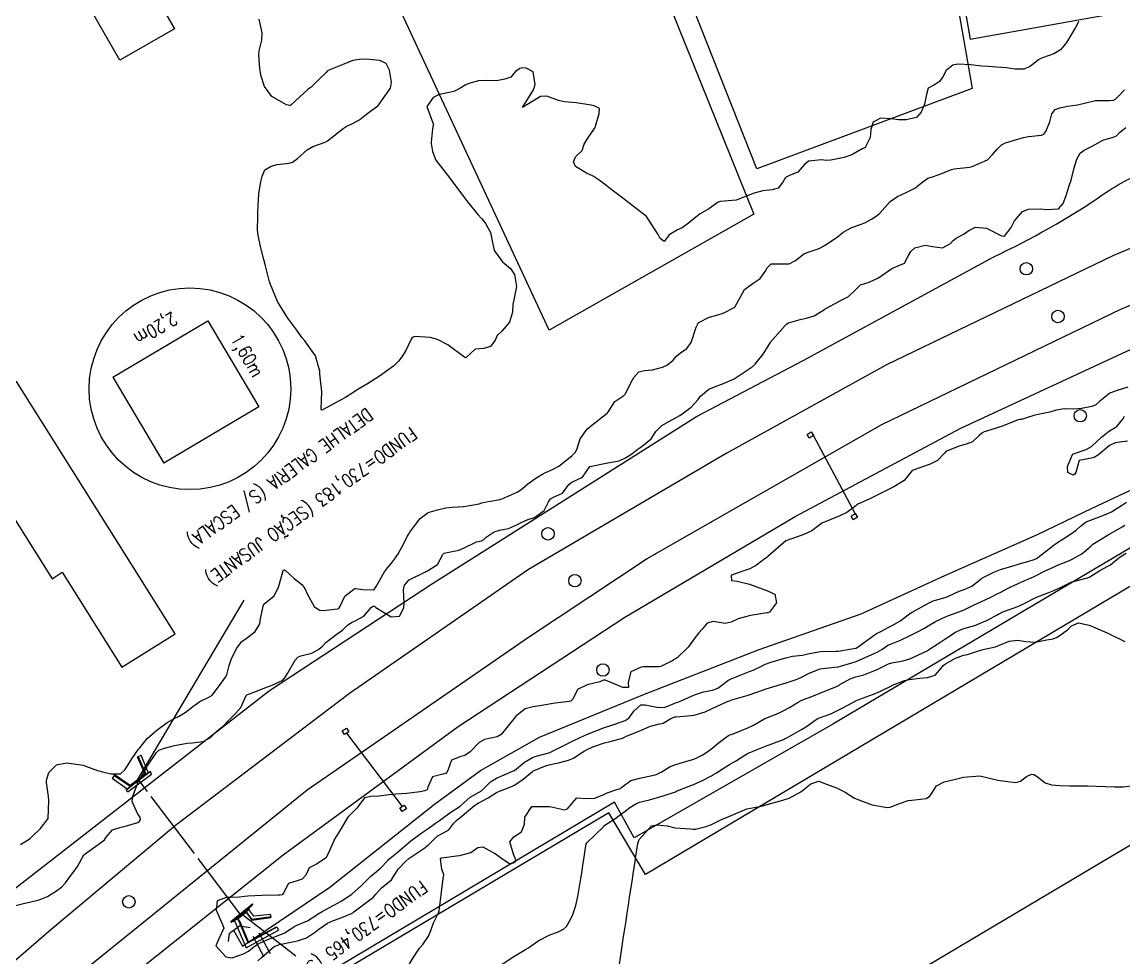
# Model space of a CAD drawing. Header units: metres. Extents: x 307586 to 320046, y 7427249 to 7434250.
# Drawn here: x 315589.4 to 315712.5, y 7432515.7 to 7432620.2 of the extents above; entities that cross this region are included whole.
import ezdxf

# ---------------------------------------------------------------- set-up
doc = ezdxf.new("R2010")
doc.units = ezdxf.units.M
doc.header["$MEASUREMENT"] = 0
doc.linetypes.add('CONTINUO', pattern=[0])
doc.linetypes.add('TRACEJADO', pattern=[8.7, 8, -0.7])
for name, color, linetype in [('ALA', 45, 'Continuous'), ('BUEIRO', 151, 'Continuous'), ('Curvas de Nivel 1m', 11, 'Continuous'), ('Curvas de Nivel 5m', 15, 'Continuous'), ('DETALHES', 45, 'Continuous'), ('Divisa', 42, 'FENCELINE2'), ('Edificações', 30, 'Continuous'), ('Hidrografia', 140, 'Continuous'), ('Linha Férrea', 20, 'Continuous'), ('Pontes_Viadutos_Tubos', 190, 'Continuous'), ('Portico', 45, 'Continuous'), ('Postes', 20, 'Continuous'), ('TEXTO', 45, 'Continuous')]:
    doc.layers.add(name, color=color, linetype=linetype)
doc.styles.add('ROMANS', font='romans', dxfattribs={"height": 0.2})
doc.linetypes.add('FENCELINE2', pattern='A,0.25,-0.1,[132,ltypeshp.shx,S=0.1,R=0,X=-0.1,Y=0],-0.1,1', length=1.45)

msp = doc.modelspace()

# ---------------------------------------------------------------- linework, layer by layer
at = {"layer": 'ALA', "linetype": 'CONTINUO'}
for points in [[(315614.41, 7432520.87, 730.46), (315615.05, 7432519.97, 730.47), (315615.07, 7432520.02, 731.54)], [(315617.11, 7432520.61, 731.57), (315615.26, 7432520.41, 731.54), (315614.82, 7432521.02, 731.62), (315614.72, 7432521.16, 732.1)], [(315615.05, 7432519.97, 730.47), (315617.17, 7432520.27, 730.53), (315617.2, 7432520.33, 731.61), (315617.11, 7432520.61, 731.57)], [(315613.06, 7432519.88, 732.1), (315613.18, 7432519.74, 732.08), (315614.41, 7432516.87, 731.86), (315618.02, 7432518.84, 732.01)], [(315617.83, 7432519.19, 732.01), (315614.61, 7432517.43, 731.86), (315613.53, 7432519.95, 732.08), (315613.37, 7432520.14, 732.1)], [(315613.45, 7432520.12, 730.33), (315613.6, 7432519.98, 730.57), (315613.53, 7432519.95, 732.08)], [(315614.65, 7432517.52, 730.76), (315617.73, 7432519.19, 730.5), (315617.83, 7432519.19, 732.01), (315618.02, 7432518.84, 732.01)]]:
    msp.add_polyline3d(points, dxfattribs=at)
at = {"layer": 'BUEIRO', "linetype": 'TRACEJADO', "flags": 128}
for points in [[(315613.87, 7432520.45), (315602.34, 7432535.7)], [(315615.13, 7432518.16), (315616.38, 7432515.87)], [(315615.83, 7432518.54), (315617.08, 7432516.25)]]:
    msp.add_lwpolyline(points, dxfattribs=at)
at = {"layer": 'BUEIRO', "linetype": 'CONTINUO'}
for points in [[(315603.1, 7432536.28, 730.68), (315602.28, 7432538.16, 731.33), (315602.32, 7432538.23, 732.12), (315602.69, 7432538.39, 732.12)], [(315602.32, 7432538.23, 732.12), (315603.18, 7432536.27, 732.57)], [(315603.46, 7432536.45, 732.59), (315602.69, 7432538.39, 732.12)], [(315603.83, 7432536.22, 732.86), (315603.7, 7432536.57, 732.87), (315601, 7432534.48, 732.84), (315601.22, 7432534.29, 732.85)], [(315601, 7432534.48, 732.84), (315601.12, 7432534.6, 732.52), (315601.44, 7432534.91, 732.53), (315603.18, 7432536.27, 732.57), (315603.46, 7432536.45, 732.59), (315603.7, 7432536.57, 732.87)], [(315601.46, 7432534.99, 730.28), (315599.75, 7432536.17, 731.2), (315599.66, 7432536.13, 732.15), (315599.45, 7432535.79, 732.15)], [(315601.12, 7432534.6, 732.52), (315599.45, 7432535.79, 732.15)], [(315599.66, 7432536.13, 732.15), (315601.44, 7432534.91, 732.53)], [(315603.83, 7432536.22, 732.86), (315601.22, 7432534.29, 732.85)], [(315603.18, 7432536.27, 732.57), (315603.1, 7432536.28, 730.68), (315601.46, 7432534.99, 730.28), (315601.44, 7432534.91, 732.53)], [(315612.73, 7432519.75, 732.55), (315612.67, 7432519.83, 732.55), (315615.09, 7432521.8, 732.53), (315615.16, 7432521.74, 732.54)], [(315612.73, 7432519.75, 732.55), (315615.16, 7432521.74, 732.54)], [(315614.41, 7432520.94, 732.1), (315614.72, 7432521.16, 732.1), (315614.67, 7432521.21, 732.13), (315615.16, 7432521.74, 732.54)], [(315612.73, 7432519.75, 732.55), (315613.06, 7432519.88, 732.1), (315613.37, 7432520.14, 732.1), (315614.37, 7432520.99, 732.13), (315614.67, 7432521.21, 732.13)], [(315613.37, 7432520.14, 732.1), (315613.45, 7432520.12, 730.33), (315614.41, 7432520.87, 730.46), (315614.41, 7432520.92, 731.44), (315614.41, 7432520.94, 732.1), (315614.37, 7432520.99, 732.13)], [(315617.2, 7432520.33, 731.61), (315615.07, 7432520.02, 731.54), (315614.41, 7432520.92, 731.44), (315614.72, 7432521.16, 732.1)], [(315613.6, 7432519.98, 730.57), (315614.65, 7432517.52, 730.76), (315614.61, 7432517.43, 731.86)]]:
    msp.add_polyline3d(points, dxfattribs=at)
at = {"layer": 'Curvas de Nivel 1m', "flags": 128}
for points, elevation in [([(315707.39, 7432620.28), (315707.23, 7432619.95), (315707.03, 7432619.61), (315706.02, 7432617.97), (315705.75, 7432617.58), (315705.35, 7432617.15), (315704.63, 7432616.7), (315703.34, 7432616.25), (315703.15, 7432616.18), (315702.89, 7432616), (315702.01, 7432615.32), (315701.32, 7432614.96), (315700.28, 7432614.99), (315699.32, 7432615.12), (315698.21, 7432615.18), (315697.32, 7432615.26), (315696.56, 7432615.32), (315695.33, 7432615.45), (315693.91, 7432615.53), (315693.33, 7432615.41), (315692.61, 7432614.84), (315692.22, 7432614.13), (315691.83, 7432613.61), (315691.3, 7432613.24), (315690.59, 7432612.85), (315690.38, 7432612.15), (315690.18, 7432611.07), (315689.8, 7432610.16), (315689.26, 7432609.56), (315688.13, 7432609.31), (315687.25, 7432609.32), (315686.47, 7432609.42), (315685.26, 7432609.49), (315684.42, 7432609.06), (315684.18, 7432608.23), (315684.12, 7432607.34), (315683.54, 7432606.24), (315683.33, 7432606.12), (315683.21, 7432606.07), (315682.04, 7432605.42), (315681.2, 7432605.11), (315679.72, 7432604.8), (315679.2, 7432604.79), (315678.65, 7432604.84), (315677.2, 7432604.69), (315676.75, 7432604.32), (315676.02, 7432603.49), (315675.17, 7432603.13), (315674.63, 7432602.89), (315674.33, 7432602.35), (315673.82, 7432601.68), (315673.15, 7432601.52), (315672.13, 7432601.4), (315671.15, 7432601.12), (315669.32, 7432600.41), (315669.14, 7432600.36), (315667.36, 7432600.21), (315667.14, 7432600.12), (315666.09, 7432599.39), (315665.13, 7432598.84), (315664.62, 7432598.46), (315663.81, 7432597.77), (315663.1, 7432597.26), (315662.57, 7432597.02), (315661.66, 7432596.49), (315661.41, 7432596.17), (315661.09, 7432595.72), (315660.64, 7432596.06), (315660.41, 7432596.51), (315659.12, 7432598.53), (315657.14, 7432600.05), (315656.48, 7432600.56), (315655.15, 7432601.57), (315654.59, 7432602.01), (315653.83, 7432602.59), (315653.17, 7432603.02), (315652.41, 7432603.37), (315651.19, 7432604.12), (315650.97, 7432604.62), (315651.2, 7432605.17), (315651.92, 7432605.9), (315652.17, 7432606.61), (315652.55, 7432607.28), (315653.23, 7432608.24), (315653.37, 7432608.46), (315653.43, 7432608.6), (315653.84, 7432610.01), (315653.86, 7432610.59), (315653.27, 7432610.88), (315652.92, 7432610.95), (315651.27, 7432611.2), (315649.94, 7432611.31), (315649.27, 7432611.47), (315647.99, 7432611.95), (315647.28, 7432611.91), (315645.26, 7432610.7), (315646.5, 7432612.68), (315646.7, 7432613.28), (315646.45, 7432614.68), (315645.69, 7432615.07), (315645.32, 7432615.11), (315644.96, 7432615.06), (315644.48, 7432614.71), (315643.95, 7432614.07), (315643.3, 7432613.85), (315642.35, 7432613.68), (315641.3, 7432613.7), (315640.36, 7432613.69), (315639.29, 7432613.39), (315638.87, 7432613.19), (315638.18, 7432612.78), (315637.59, 7432612.48), (315637.28, 7432612.42), (315635.95, 7432612.13), (315635.27, 7432611.81), (315634.57, 7432610.82), (315635.24, 7432608.97), (315635.31, 7432608.81), (315635.3, 7432608.74), (315635.23, 7432608.32), (315635.07, 7432606.81), (315635.08, 7432606.68), (315635.2, 7432605.8), (315635.59, 7432604.81), (315637.16, 7432602.79), (315638.68, 7432600.77), (315639.13, 7432600.17), (315640.28, 7432598.75), (315640.68, 7432598.32), (315641.1, 7432597.8), (315641.68, 7432596.73), (315641.83, 7432595.99), (315642.1, 7432594.73), (315643.05, 7432593.48), (315643.92, 7432592.71), (315644.39, 7432592.05), (315644.59, 7432590.7), (315644.32, 7432589.39), (315644.19, 7432588.7), (315644.15, 7432587.86), (315643.83, 7432586.71), (315642.96, 7432585.74), (315642.44, 7432585.25), (315642.21, 7432584.73), (315641.68, 7432584), (315640.94, 7432583.8), (315639.99, 7432583.7), (315638.97, 7432582.77), (315638.92, 7432582.74), (315638.84, 7432582.77), (315636.94, 7432584.2), (315635.77, 7432584.8), (315634.96, 7432585.02), (315633.25, 7432585.13), (315632.95, 7432585.01), (315632.83, 7432584.84), (315632.23, 7432583.55), (315631.79, 7432582.85), (315631.41, 7432582.36), (315630.91, 7432581.87), (315629.57, 7432580.88), (315629.17, 7432580.62), (315628.9, 7432580.44), (315627.95, 7432579.83), (315626.88, 7432579.2), (315626.69, 7432579.1), (315626.42, 7432578.91), (315625.48, 7432578.31), (315624.86, 7432577.97), (315623.01, 7432576.96), (315622.85, 7432576.92), (315622.78, 7432576.96), (315622.76, 7432577.05), (315622.87, 7432578.96), (315622.64, 7432580.96), (315622.62, 7432581.25), (315622.16, 7432582.97), (315620.95, 7432584.63), (315620.66, 7432584.98), (315619.95, 7432585.98), (315619.17, 7432587.01), (315619.09, 7432587.12), (315618.98, 7432587.27), (315617.9, 7432589.02), (315617.1, 7432590.95), (315617.08, 7432591.03), (315617.02, 7432591.23), (315616.55, 7432593.03), (315616.37, 7432593.72), (315616.03, 7432595.04), (315615.73, 7432596.4), (315615.67, 7432597.04), (315615.7, 7432598.45), (315615.72, 7432599.04), (315615.78, 7432600.39), (315615.83, 7432601.04), (315615.99, 7432602.2), (315616.17, 7432603.04), (315616.47, 7432603.75), (315617.18, 7432604.15), (315617.88, 7432604.32), (315619.19, 7432604.49), (315619.58, 7432604.61), (315620.13, 7432605), (315621.2, 7432605.96), (315621.84, 7432606.34), (315623.21, 7432606.81), (315623.48, 7432606.96), (315625.23, 7432608.34), (315625.58, 7432608.57), (315626.29, 7432608.92), (315626.92, 7432609.23), (315627.24, 7432609.45), (315628.04, 7432610.11), (315629.11, 7432610.89), (315629.19, 7432610.97), (315629.26, 7432611.07), (315630.51, 7432612.87), (315630.64, 7432613.52), (315630.4, 7432614.87), (315630.03, 7432615.59), (315629.32, 7432615.95), (315628.19, 7432616.04), (315627.32, 7432616.08), (315626.31, 7432615.93), (315625.32, 7432615.54), (315623.83, 7432614.95), (315623.5, 7432614.77), (315623.31, 7432614.58), (315622.49, 7432613.77), (315621.66, 7432612.98), (315621.44, 7432612.82), (315621.28, 7432612.71), (315619.41, 7432611.01), (315619.34, 7432610.93), (315619.26, 7432610.91), (315618.91, 7432611.01), (315617.27, 7432611.91), (315616.44, 7432613.04), (315616.04, 7432614.3), (315615.91, 7432615.04), (315615.8, 7432616.57), (315615.87, 7432617.04), (315616.16, 7432618.22), (315616.19, 7432619.04), (315615.85, 7432620.57)], 731), ([(315589.21, 7432528.41), (315590.27, 7432529.1), (315590.4, 7432529.21), (315590.53, 7432529.34), (315591.41, 7432530.2), (315592.3, 7432531.32), (315592.36, 7432533.32), (315592.33, 7432533.78), (315592.1, 7432535.32), (315592.09, 7432535.59), (315592.36, 7432536.46), (315593.22, 7432537.31), (315594.38, 7432537.52), (315596.19, 7432537.27), (315596.37, 7432537.21), (315597.79, 7432536.67), (315598.37, 7432536.52), (315599.28, 7432536.31), (315600.36, 7432536.29), (315600.85, 7432536.73), (315601.14, 7432537.21), (315601.63, 7432537.96), (315602.39, 7432539.04), (315602.51, 7432539.2), (315603.36, 7432540.24), (315604.42, 7432541.17), (315605.56, 7432542.03), (315606.44, 7432542.52), (315606.86, 7432542.72), (315607.58, 7432543.14), (315608.07, 7432543.51), (315608.45, 7432543.83), (315609.22, 7432544.36), (315610.47, 7432544.99), (315610.54, 7432545.03), (315610.6, 7432545.1), (315611.42, 7432546.15), (315612.11, 7432547.08), (315612.23, 7432547.34), (315612.51, 7432548.4), (315612.74, 7432549.08), (315613.32, 7432550.28), (315613.91, 7432551.06), (315614.55, 7432551.53), (315615.41, 7432552.18), (315615.91, 7432553.04), (315616.02, 7432553.59), (315616.29, 7432555.03), (315616.39, 7432555.23), (315616.6, 7432555.42), (315617.48, 7432556.14), (315617.97, 7432557.02), (315618.13, 7432557.5), (315618.54, 7432559.01), (315618.58, 7432559.06), (315618.63, 7432559.07), (315618.81, 7432559.01), (315619.75, 7432558.12), (315620.62, 7432557.45), (315620.97, 7432556.98), (315621.2, 7432556.38), (315622, 7432554.97), (315622.59, 7432554.57), (315622.99, 7432554.55), (315624.59, 7432554.71), (315624.75, 7432554.77), (315624.86, 7432554.93), (315625.41, 7432556.12), (315626.42, 7432556.91), (315626.55, 7432556.98), (315626.61, 7432556.99), (315627.43, 7432556.9), (315628.61, 7432556.86), (315628.71, 7432556.89), (315628.93, 7432557.2), (315629.86, 7432558.87), (315630.2, 7432559.31), (315630.65, 7432559.82), (315631.09, 7432560.42), (315631.38, 7432560.85), (315631.84, 7432561.68), (315632.43, 7432562.84), (315632.52, 7432563.01), (315632.69, 7432563.27), (315633.37, 7432564.16), (315633.85, 7432564.82), (315634.72, 7432565.48), (315635.76, 7432565.77), (315636.72, 7432566), (315637.42, 7432566.09), (315638.73, 7432566.14), (315640.41, 7432566.43), (315640.73, 7432566.54), (315640.89, 7432566.58), (315641.71, 7432566.73), (315642.56, 7432566.9), (315642.74, 7432566.94), (315643.06, 7432567.04), (315644.75, 7432567.77), (315645.27, 7432568.17), (315645.87, 7432568.68), (315646.4, 7432569.04), (315646.77, 7432569.31), (315647.6, 7432569.83), (315648.78, 7432570.35), (315649.33, 7432570.64), (315650.79, 7432571.82), (315651.19, 7432572.23), (315651.37, 7432572.61), (315651.72, 7432573.71), (315652.36, 7432574.6), (315652.58, 7432574.86), (315652.84, 7432575.09), (315654.73, 7432576.57), (315654.79, 7432576.63), (315654.86, 7432576.74), (315655.58, 7432577.86), (315656.58, 7432578.55), (315656.75, 7432578.68), (315656.89, 7432578.95), (315657.4, 7432580.04), (315657.69, 7432580.54), (315658.27, 7432581.18), (315658.91, 7432581.35), (315659.8, 7432581.4), (315660.91, 7432581.7), (315661.46, 7432581.96), (315662.1, 7432582.49), (315662.48, 7432582.93), (315662.93, 7432583.29), (315663.64, 7432583.77), (315664.1, 7432584.46), (315664.67, 7432586.16), (315664.81, 7432586.45), (315664.87, 7432586.56), (315664.98, 7432586.69), (315666.13, 7432587.3), (315666.99, 7432587.52), (315667.69, 7432587.72), (315669, 7432588.41), (315670.05, 7432590.39), (315671.03, 7432591.09), (315671.82, 7432591.59), (315672.38, 7432592.37), (315672.61, 7432592.81), (315673.06, 7432593.24), (315674.16, 7432593.24), (315675.06, 7432593.23), (315675.77, 7432593.62), (315676.67, 7432594.31), (315677.08, 7432594.52), (315678.41, 7432594.97), (315679.08, 7432595.31), (315680.45, 7432596.27), (315680.81, 7432596.55), (315681.1, 7432596.78), (315682.06, 7432597.3), (315683.11, 7432597.66), (315683.52, 7432597.83), (315684.26, 7432598.23), (315684.79, 7432598.56), (315685.13, 7432598.87), (315686.34, 7432600.2), (315687.15, 7432600.77), (315688.12, 7432601.21), (315689.16, 7432601.73), (315689.7, 7432602.16), (315690.53, 7432602.79), (315691.18, 7432603), (315692.01, 7432603.3), (315693.19, 7432603.77), (315693.48, 7432603.83), (315695.19, 7432604.03), (315695.25, 7432604.04), (315695.49, 7432604.1), (315697.2, 7432604.85), (315697.79, 7432605.48), (315698.27, 7432606.06), (315698.76, 7432606.52), (315699.22, 7432606.76), (315700.24, 7432607.03), (315701.23, 7432607.35), (315701.79, 7432607.46), (315703.24, 7432607.61), (315703.5, 7432607.73), (315703.73, 7432608), (315704.17, 7432609.08), (315704.38, 7432609.99), (315704.78, 7432610.47), (315705.27, 7432610.65), (315706.14, 7432610.83), (315707.27, 7432611.01), (315708.05, 7432611.17), (315709.28, 7432611.48), (315710.84, 7432611.46), (315711.28, 7432611.51), (315711.53, 7432611.65), (315711.78, 7432611.9), (315712.51, 7432612.67)], 731), ([(315588.18, 7432521.48), (315589.66, 7432521.87), (315590.19, 7432521.98), (315591.29, 7432522.23), (315592.2, 7432522.62), (315593.34, 7432523.3), (315593.82, 7432523.68), (315594.22, 7432524.14), (315594.71, 7432524.8), (315595.09, 7432525.28), (315595.56, 7432525.96), (315596.25, 7432527.27), (315598.27, 7432528.72), (315598.56, 7432528.95), (315598.76, 7432529.24), (315599.46, 7432530.05), (315600.29, 7432530.32), (315601.02, 7432530.48), (315602.3, 7432530.88), (315602.49, 7432531.01), (315602.58, 7432531.2), (315602.57, 7432531.46), (315602.31, 7432531.8), (315601.66, 7432533.21), (315601.75, 7432533.79), (315602.25, 7432535.2), (315602.27, 7432535.28), (315602.36, 7432535.44), (315603.38, 7432537.18), (315604.39, 7432538.69), (315604.63, 7432538.93), (315605.29, 7432539.16), (315606.15, 7432539.4), (315606.4, 7432539.46), (315607.81, 7432539.72), (315608.4, 7432539.76), (315609.59, 7432539.93), (315610.41, 7432540.37), (315610.78, 7432540.73), (315611.16, 7432541.09), (315611.85, 7432541.66), (315612.43, 7432542.24), (315613.26, 7432543.07), (315613.8, 7432543.71), (315614.41, 7432545.05), (315614.47, 7432545.11), (315615.87, 7432545.65), (315616.48, 7432545.91), (315617.32, 7432546.19), (315618.49, 7432546.77), (315618.71, 7432547.01), (315619, 7432547.5), (315619.88, 7432548.99), (315620.16, 7432549.34), (315620.52, 7432549.48), (315621.73, 7432549.76), (315622.53, 7432550.21), (315622.94, 7432550.55), (315623.31, 7432550.95), (315624.55, 7432551.92), (315625.16, 7432552.33), (315625.75, 7432552.92), (315626.24, 7432553.24), (315626.57, 7432553.4), (315627.56, 7432553.91), (315628.36, 7432554.89), (315628.5, 7432554.99), (315628.59, 7432555.02), (315628.72, 7432555.01), (315628.89, 7432554.89), (315630.58, 7432553.82), (315631.51, 7432553.92), (315632, 7432554.85), (315632.04, 7432555.41), (315631.97, 7432556.85), (315632.1, 7432557.36), (315632.62, 7432557.96), (315634.34, 7432558.81), (315634.54, 7432558.91), (315634.64, 7432558.96), (315635.76, 7432559.69), (315636.36, 7432560.79), (315636.51, 7432560.94), (315636.66, 7432560.98), (315638.15, 7432561.29), (315638.67, 7432561.51), (315640.12, 7432562.19), (315640.68, 7432562.32), (315640.96, 7432562.46), (315641.22, 7432562.73), (315642.1, 7432563.32), (315642.69, 7432563.51), (315643.69, 7432563.71), (315644.7, 7432564.15), (315645.06, 7432564.34), (315645.86, 7432564.68), (315646.49, 7432564.89), (315646.72, 7432564.98), (315647.67, 7432565.71), (315648.18, 7432566.66), (315648.4, 7432567), (315648.74, 7432567.2), (315649.74, 7432567.64), (315650.45, 7432568.62), (315650.77, 7432568.85), (315651.96, 7432569.42), (315652.78, 7432570.6), (315654.79, 7432571.01), (315656.08, 7432571.26), (315656.79, 7432571.57), (315657.37, 7432571.97), (315658.14, 7432572.54), (315658.52, 7432572.82), (315658.81, 7432573.02), (315659.63, 7432573.71), (315660.16, 7432574.51), (315660.84, 7432575.2), (315661.68, 7432575.66), (315662.85, 7432576.31), (315663.11, 7432576.48), (315664.09, 7432577.24), (315664.88, 7432578.09), (315665.03, 7432578.3), (315665.15, 7432578.45), (315666.09, 7432579.23), (315666.89, 7432579.6), (315667.53, 7432579.79), (315668.9, 7432580.41), (315670.92, 7432581.75), (315671.25, 7432582.05), (315671.52, 7432582.37), (315672.15, 7432583.15), (315672.9, 7432584.36), (315672.92, 7432584.39), (315672.95, 7432584.44), (315674.59, 7432586.34), (315674.78, 7432586.53), (315674.98, 7432586.65), (315676.28, 7432587.02), (315676.99, 7432587.17), (315677.86, 7432587.43), (315679, 7432588.15), (315679.08, 7432588.21), (315679.22, 7432588.29), (315681.01, 7432589.25), (315681.67, 7432589.6), (315682.38, 7432590.25), (315682.69, 7432590.58), (315683.03, 7432590.88), (315683.98, 7432591.18), (315685.04, 7432591.67), (315685.77, 7432592.21), (315686.53, 7432592.72), (315687.05, 7432592.93), (315687.92, 7432593.32), (315688.4, 7432594.18), (315688.63, 7432594.62), (315689.08, 7432595.02), (315690.26, 7432595.33), (315691.08, 7432595.19), (315692.17, 7432595.04), (315693.09, 7432595.52), (315693.37, 7432595.84), (315693.72, 7432596.11), (315694.6, 7432596.6), (315695.11, 7432596.95), (315695.86, 7432597.34), (315697.11, 7432597.23), (315698.79, 7432596.36), (315699.1, 7432596.33), (315699.86, 7432597.29), (315700.24, 7432598.03), (315701.13, 7432599.08), (315701.79, 7432599.36), (315703.14, 7432599.39), (315703.83, 7432599.3), (315705.14, 7432599.4), (315705.67, 7432599.97), (315705.95, 7432600.77), (315706.34, 7432601.96), (315706.54, 7432602.6), (315706.88, 7432603.95), (315707.2, 7432604.92), (315707.55, 7432605.61), (315708, 7432605.94), (315708.81, 7432606.34), (315709.22, 7432606.57), (315710.09, 7432607.06), (315711.24, 7432607.4), (315711.61, 7432607.52), (315711.96, 7432607.89), (315712.67, 7432608.46)], 732), ([(315712.9, 7432579.47), (315711.68, 7432579.11), (315710.89, 7432578.8), (315709.74, 7432577.92), (315709.31, 7432577.49), (315708.87, 7432577.33), (315707.71, 7432577.1), (315706.87, 7432577.01), (315705.78, 7432577.05), (315704.87, 7432576.9), (315704.17, 7432576.68), (315702.86, 7432576.42), (315702.51, 7432576.35), (315701.44, 7432576.01), (315701, 7432575.87), (315700.85, 7432575.86), (315700.65, 7432575.82), (315698.84, 7432575.12), (315698.06, 7432574.84), (315696.84, 7432574.47), (315696.56, 7432574.35), (315696.26, 7432574.08), (315695.52, 7432573.38), (315694.82, 7432573.11), (315694.04, 7432572.87), (315692.81, 7432572.4), (315692.61, 7432572.32), (315692.41, 7432572.12), (315691.63, 7432571.29), (315690.79, 7432570.88), (315688.78, 7432570.17), (315687.89, 7432569.06), (315686.76, 7432568.34), (315686.66, 7432568.3), (315686.43, 7432568.19), (315685.33, 7432567.63), (315684.75, 7432567.34), (315684, 7432566.96), (315682.74, 7432566.4), (315682.63, 7432566.35), (315682.49, 7432566.24), (315681.49, 7432565.49), (315680.72, 7432565.1), (315678.71, 7432564.29), (315677.57, 7432563.44), (315676.69, 7432563.03), (315676.17, 7432562.84), (315674.68, 7432562.33), (315672.66, 7432560.55), (315672.55, 7432560.47), (315672.39, 7432560.36), (315671.41, 7432559.61), (315670.65, 7432559.18), (315668.8, 7432558.56), (315668.64, 7432558.5), (315668.59, 7432558.46), (315668.57, 7432558.41), (315668.63, 7432557.87), (315669.24, 7432557.8), (315670.63, 7432557.49), (315672.04, 7432556.94), (315672.62, 7432556.72), (315673.46, 7432556.35), (315673.64, 7432555.38), (315672.86, 7432554.36), (315672.67, 7432554.28), (315672.59, 7432554.26), (315670.96, 7432554.01), (315670.59, 7432553.93), (315669.37, 7432553.61), (315668.58, 7432553.22), (315667.89, 7432553.1), (315666.58, 7432553.3), (315665.89, 7432553.12), (315665.34, 7432552.44), (315664.96, 7432552.04), (315664.55, 7432551.54), (315663.79, 7432550.46), (315662.53, 7432549.26), (315662.05, 7432548.97), (315661.18, 7432548.49), (315660.73, 7432548.29), (315660.52, 7432548.26), (315658.8, 7432548.25), (315658.52, 7432548.22), (315657.36, 7432547.69), (315657.07, 7432546.54), (315657.1, 7432545.93), (315656.49, 7432545.95), (315654.98, 7432546.57), (315654.5, 7432546.75), (315654.32, 7432546.75), (315653.9, 7432546.58), (315652.49, 7432546.23), (315651.4, 7432545.7), (315650.88, 7432544.62), (315650.68, 7432544.41), (315650.47, 7432544.36), (315648.93, 7432544.18), (315648.46, 7432544.11), (315647.22, 7432543.91), (315646.46, 7432543.79), (315645.58, 7432543.56), (315644.5, 7432542.69), (315644.47, 7432542.66), (315644.44, 7432542.64), (315642.89, 7432540.71), (315642.42, 7432540.43), (315641.01, 7432540.14), (315640.41, 7432539.79), (315639.42, 7432538.75), (315638.81, 7432538.35), (315638.39, 7432538.24), (315637.34, 7432537.83), (315636.98, 7432536.78), (315636.78, 7432536.37), (315636.37, 7432536.28), (315635.22, 7432535.95), (315634.71, 7432534.81), (315634.63, 7432534.52), (315634.35, 7432534.39), (315633.82, 7432534.29), (315632.34, 7432534.09), (315631.16, 7432534.04), (315630.34, 7432533.95), (315629.25, 7432533.79), (315628.34, 7432533.77), (315627.62, 7432533.61), (315627.1, 7432532.9), (315626.76, 7432532.46), (315626.31, 7432532.03), (315625.76, 7432531.46), (315625.44, 7432530.92), (315625.03, 7432530.18), (315624.27, 7432529.01), (315624.24, 7432528.97), (315624.22, 7432528.93), (315624.22, 7432528.88), (315623.35, 7432526.94), (315622.25, 7432526.2), (315621.42, 7432525.79), (315621.07, 7432524.97), (315620.67, 7432524.53), (315620.22, 7432524.4), (315619.14, 7432524.07), (315618.56, 7432523), (315618.42, 7432522.78), (315618.2, 7432522.75), (315617.95, 7432522.75), (315616.2, 7432522.71), (315614.6, 7432522.64), (315614.2, 7432522.6), (315613.67, 7432522.53), (315612.2, 7432522.49), (315611.15, 7432522.13), (315611.05, 7432521.09), (315611.77, 7432519.47), (315611.91, 7432519.08), (315611.34, 7432517.89), (315611.02, 7432517.09), (315612.12, 7432515.86), (315612.82, 7432515.77), (315614.12, 7432516.2), (315614.65, 7432516.52), (315615.28, 7432517.04), (315615.81, 7432517.36), (315616.14, 7432517.5), (315616.99, 7432517.87), (315618.15, 7432518.32), (315618.63, 7432518.51), (315619.4, 7432518.99), (315619.85, 7432519.29), (315620.16, 7432519.44), (315621.24, 7432519.9), (315622.18, 7432520.49), (315622.45, 7432520.68), (315622.9, 7432520.95), (315624.19, 7432521.65), (315625.03, 7432522.09), (315626.2, 7432522.87), (315626.25, 7432522.91), (315627.28, 7432523.83), (315628.23, 7432524.78), (315628.28, 7432524.83), (315628.34, 7432524.88), (315629.38, 7432525.74), (315630.25, 7432526.67), (315630.34, 7432526.77), (315630.44, 7432526.86), (315631.45, 7432527.66), (315632.27, 7432528.37), (315632.81, 7432528.83), (315633.65, 7432529.45), (315634.29, 7432529.89), (315634.83, 7432530.27), (315635.56, 7432530.8), (315635.99, 7432531.11), (315636.31, 7432531.33), (315637.15, 7432531.95), (315638.32, 7432532.71), (315638.39, 7432532.77), (315639.41, 7432533.68), (315640.35, 7432534.23), (315640.67, 7432534.42), (315641.02, 7432534.73), (315641.69, 7432535.4), (315642.36, 7432535.82), (315644.34, 7432536.66), (315644.37, 7432536.68), (315645.48, 7432537.59), (315646.39, 7432538.12), (315646.8, 7432538.27), (315648.21, 7432538.65), (315648.36, 7432538.7), (315648.4, 7432538.72), (315648.54, 7432538.78), (315650.41, 7432539.73), (315651, 7432540.03), (315652.25, 7432540.6), (315652.37, 7432540.66), (315652.42, 7432540.68), (315652.54, 7432540.72), (315654.43, 7432541.47), (315655.25, 7432541.74), (315656.44, 7432542.15), (315656.73, 7432542.26), (315657.18, 7432542.54), (315657.7, 7432543.29), (315658.47, 7432544), (315658.97, 7432544.02), (315660.46, 7432543.72), (315661.19, 7432543.76), (315662.47, 7432544.25), (315662.63, 7432544.32), (315662.98, 7432544.47), (315664.48, 7432545.12), (315665.48, 7432545.44), (315666.49, 7432545.65), (315667.07, 7432545.85), (315667.84, 7432546.42), (315668.2, 7432546.71), (315668.5, 7432546.86), (315669.58, 7432547.32), (315670.51, 7432547.68), (315671.03, 7432547.86), (315672.05, 7432548.36), (315672.36, 7432548.53), (315672.53, 7432548.59), (315672.89, 7432548.72), (315674.53, 7432549.22), (315675.44, 7432549.42), (315676.54, 7432549.56), (315677.15, 7432549.69), (315678.54, 7432549.96), (315680.27, 7432550), (315680.54, 7432550.01), (315680.75, 7432550.05), (315682.05, 7432550.24), (315682.46, 7432550.32), (315682.54, 7432550.35), (315682.92, 7432550.6), (315684.56, 7432551.79), (315684.81, 7432551.96), (315685.28, 7432552.2), (315686.13, 7432552.63), (315686.57, 7432552.86), (315687.41, 7432553.35), (315688.49, 7432554.17), (315688.54, 7432554.22), (315688.59, 7432554.25), (315688.78, 7432554.35), (315690.61, 7432555.37), (315691.15, 7432555.6), (315692.61, 7432556.02), (315692.86, 7432556.12), (315694.04, 7432556.68), (315694.62, 7432556.87), (315695.47, 7432557.24), (315696.51, 7432558.07), (315696.58, 7432558.14), (315696.64, 7432558.19), (315697.9, 7432558.8), (315698.65, 7432559.1), (315700.19, 7432559.56), (315700.66, 7432559.72), (315700.88, 7432559.8), (315701.72, 7432560.01), (315702.43, 7432560.23), (315702.67, 7432560.36), (315704.27, 7432561.57), (315704.68, 7432561.89), (315704.73, 7432561.92), (315704.8, 7432561.97), (315705.94, 7432562.72), (315706.71, 7432563.22), (315707.13, 7432563.52), (315707.6, 7432563.94), (315708.23, 7432564.42), (315708.72, 7432564.64), (315709.9, 7432565.08), (315710.73, 7432565.42), (315711.05, 7432565.57), (315711.58, 7432565.89), (315712.28, 7432566.34), (315712.74, 7432566.63)], 732), ([(315712.83, 7432573.46), (315711.46, 7432573.26), (315710.82, 7432572.96), (315709.6, 7432571.92), (315709.12, 7432571.62), (315708.81, 7432571.54), (315707.46, 7432571.29), (315707.06, 7432569.95), (315706.96, 7432569.77), (315706.78, 7432569.65), (315706.2, 7432569.96), (315706.15, 7432570.6), (315706.7, 7432571.95), (315706.75, 7432572.01), (315706.81, 7432572.03), (315708.24, 7432572.51), (315708.82, 7432572.86), (315709.97, 7432573.91), (315710.84, 7432574.6), (315711.65, 7432575.09), (315712.33, 7432575.89), (315712.51, 7432576.23)], 732), ([(315615.71, 7432515.44), (315616.12, 7432515.78), (315617.52, 7432517.01), (315618.14, 7432517.25), (315619.59, 7432517.53), (315620.14, 7432517.66), (315621.13, 7432517.98), (315622.15, 7432518.65), (315622.51, 7432518.95), (315623.48, 7432519.62), (315624.17, 7432519.94), (315624.91, 7432520.19), (315626.18, 7432520.72), (315626.3, 7432520.79), (315626.43, 7432520.91), (315628.2, 7432522.23), (315628.57, 7432522.5), (315628.9, 7432522.87), (315629.52, 7432523.56), (315630.22, 7432524.12), (315630.62, 7432524.46), (315630.85, 7432524.85), (315631.41, 7432525.68), (315632.25, 7432526.56), (315632.58, 7432526.84), (315634.26, 7432527.97), (315634.74, 7432528.33), (315635.16, 7432528.8), (315635.73, 7432529.36), (315636.29, 7432529.65), (315637.04, 7432530.04), (315637.61, 7432530.78), (315637.94, 7432531.14), (315638.31, 7432531.43), (315639.92, 7432532.75), (315640.14, 7432532.93), (315640.33, 7432533.03), (315641.45, 7432533.61), (315642.35, 7432534.21), (315642.68, 7432534.38), (315643.61, 7432534.7), (315644.36, 7432535.03), (315645.35, 7432535.69), (315646.37, 7432536.55), (315646.44, 7432536.6), (315646.56, 7432536.67), (315647.83, 7432537.21), (315648.38, 7432537.36), (315649.45, 7432537.57), (315650.39, 7432537.82), (315650.97, 7432538.04), (315651.79, 7432538.61), (315652.16, 7432538.85), (315652.41, 7432538.98), (315653.14, 7432539.32), (315654.41, 7432539.77), (315655.06, 7432539.92), (315656.42, 7432540.29), (315656.6, 7432540.37), (315656.97, 7432540.54), (315658.01, 7432540.96), (315658.43, 7432541.14), (315659.57, 7432541.64), (315660.44, 7432541.85), (315660.99, 7432541.95), (315661.82, 7432542.49), (315662.27, 7432542.66), (315662.45, 7432542.68), (315664.1, 7432542.8), (315664.45, 7432542.86), (315665.67, 7432543.22), (315666.46, 7432543.59), (315667.02, 7432543.87), (315668.25, 7432544.41), (315668.42, 7432544.46), (315668.47, 7432544.48), (315668.65, 7432544.58), (315670.48, 7432545.07), (315671.45, 7432545.41), (315672.49, 7432545.79), (315674.21, 7432546.33), (315674.44, 7432546.38), (315674.49, 7432546.4), (315675.95, 7432546.87), (315676.51, 7432547.14), (315677.27, 7432547.55), (315678.52, 7432548.02), (315678.74, 7432548.06), (315680.52, 7432548.26), (315682.07, 7432548.7), (315682.53, 7432548.85), (315683.63, 7432549.32), (315684.54, 7432549.72), (315684.87, 7432549.87), (315685.39, 7432550.2), (315686.09, 7432550.66), (315686.55, 7432550.87), (315687.5, 7432551.23), (315688.56, 7432551.74), (315689.39, 7432552.16), (315690.16, 7432552.55), (315690.57, 7432552.81), (315691.4, 7432553.31), (315692.59, 7432553.87), (315692.77, 7432553.94), (315693.29, 7432554.11), (315694.6, 7432554.63), (315695.58, 7432555.1), (315696.61, 7432555.58), (315696.95, 7432555.73), (315697.66, 7432556.06), (315698.29, 7432556.38), (315698.62, 7432556.55), (315699.59, 7432557.08), (315700.64, 7432557.55), (315700.96, 7432557.7), (315701.63, 7432558.01), (315702.34, 7432558.31), (315702.65, 7432558.44), (315703.58, 7432558.91), (315704.66, 7432559.43), (315705.04, 7432559.59), (315705.98, 7432559.96), (315706.46, 7432560.16), (315706.67, 7432560.26), (315707.76, 7432560.86), (315708.69, 7432561.66), (315708.82, 7432561.8), (315708.97, 7432561.93), (315710.7, 7432563), (315711.27, 7432563.33), (315712.24, 7432563.88), (315712.54, 7432564.05)], 733), ([(315632.48, 7432514.83), (315633.07, 7432515.77), (315633.78, 7432516.82), (315634.14, 7432517.26), (315634.76, 7432518.19), (315635.03, 7432518.8), (315635.31, 7432519.66), (315635.89, 7432520.79), (315635.97, 7432521), (315636.2, 7432522.79), (315636.41, 7432524.61), (315636.45, 7432524.79), (315636.48, 7432525.03), (315636.24, 7432525.66), (315636.12, 7432526.79), (315636.17, 7432526.87), (315636.25, 7432526.92), (315637.9, 7432527.14), (315638.26, 7432527.19), (315639.5, 7432527.51), (315640.27, 7432528.08), (315640.85, 7432528.16), (315642.26, 7432527.38), (315643.19, 7432526.71), (315643.83, 7432526.28), (315644.25, 7432526.38), (315644.44, 7432526.5), (315644.52, 7432526.69), (315644.26, 7432527.33), (315643.85, 7432528.7), (315644.29, 7432529.28), (315645.15, 7432529.82), (315645.5, 7432530.68), (315645.52, 7432531.47), (315646.32, 7432532.67), (315648.32, 7432532.65), (315649.99, 7432532.3), (315650.32, 7432532.44), (315650.41, 7432532.53), (315650.47, 7432532.62), (315651.33, 7432533.62), (315652.34, 7432533.53), (315653.35, 7432533.58), (315654.34, 7432534), (315654.73, 7432534.18), (315655.8, 7432534.56), (315656.22, 7432534.68), (315656.36, 7432534.81), (315657.35, 7432535.56), (315658.37, 7432535.83), (315660.07, 7432536.2), (315660.37, 7432536.31), (315660.5, 7432536.37), (315660.76, 7432536.5), (315661.75, 7432537.12), (315662.39, 7432537.35), (315663.26, 7432537.59), (315664.4, 7432537.94), (315664.75, 7432538.09), (315665.41, 7432538.44), (315666.02, 7432538.83), (315666.41, 7432539.12), (315667.13, 7432539.71), (315668.01, 7432540.41), (315668.26, 7432540.58), (315668.43, 7432540.65), (315668.8, 7432540.78), (315670.43, 7432541.44), (315671.07, 7432541.74), (315672.15, 7432542.36), (315672.33, 7432542.47), (315672.45, 7432542.52), (315673.77, 7432543.03), (315674.46, 7432543.36), (315675.08, 7432543.71), (315676.05, 7432544.31), (315676.32, 7432544.46), (315676.48, 7432544.53), (315677.76, 7432545.02), (315678.48, 7432545.31), (315680.25, 7432546.02), (315680.49, 7432546.12), (315680.59, 7432546.16), (315680.73, 7432546.26), (315681.85, 7432546.9), (315682.51, 7432547.13), (315683.38, 7432547.36), (315684.52, 7432547.79), (315684.81, 7432547.92), (315685.39, 7432548.2), (315686.15, 7432548.57), (315686.53, 7432548.7), (315687.78, 7432548.93), (315688.53, 7432549.15), (315690.41, 7432550.01), (315690.54, 7432550.08), (315690.58, 7432550.1), (315690.62, 7432550.14), (315691.78, 7432550.9), (315692.56, 7432551.41), (315693.65, 7432552.1), (315694.25, 7432552.42), (315694.57, 7432552.52), (315695.78, 7432552.87), (315696.58, 7432553.18), (315697.19, 7432553.46), (315698.28, 7432554.05), (315698.49, 7432554.16), (315698.59, 7432554.21), (315698.92, 7432554.37), (315700.6, 7432555), (315701.32, 7432555.3), (315702.61, 7432556), (315704.05, 7432556.55), (315704.63, 7432556.78), (315705.45, 7432557.15), (315706.64, 7432557.73), (315706.8, 7432557.79), (315707.37, 7432557.94), (315708.38, 7432558.2), (315708.65, 7432558.31), (315709.74, 7432559), (315710.66, 7432559.49), (315710.93, 7432559.63), (315711.25, 7432559.89), (315712.04, 7432560.52), (315712.68, 7432560.92)], 734), ([(315656.12, 7432515.04), (315656.32, 7432516.55), (315656.56, 7432518.14), (315656.62, 7432518.55), (315656.83, 7432519.89), (315656.92, 7432520.54), (315657.09, 7432521.64), (315657.23, 7432522.54), (315657.37, 7432523.39), (315657.54, 7432524.54), (315657.63, 7432525.15), (315657.84, 7432526.53), (315657.9, 7432526.9), (315658.14, 7432528.53), (315658.17, 7432528.65), (315658.29, 7432528.97), (315659.66, 7432530.51), (315660.3, 7432530.62), (315661.41, 7432530.49), (315662.3, 7432530.28), (315664.02, 7432530.17), (315664.3, 7432530.14), (315664.61, 7432530.13), (315665.79, 7432530.44), (315666.17, 7432530.56), (315666.3, 7432530.62), (315667.51, 7432531.22), (315668.31, 7432531.55), (315670.32, 7432532.38), (315671.98, 7432532.71), (315672.33, 7432532.81), (315673.53, 7432533.15), (315674.34, 7432533.35), (315675.06, 7432533.6), (315676.35, 7432534.31), (315677.47, 7432535.19), (315678.36, 7432535.48), (315679.22, 7432535.13), (315680.36, 7432534.75), (315681.3, 7432534.25), (315682.34, 7432533.6), (315683.31, 7432533.2), (315684.33, 7432532.83), (315685.99, 7432532.54), (315686.33, 7432532.59), (315687.48, 7432533.04), (315688.34, 7432533.31), (315689.09, 7432533.41), (315690.34, 7432533.55), (315690.72, 7432533.76), (315690.98, 7432534.13), (315691.51, 7432534.98), (315692.37, 7432535.42), (315694.1, 7432535.82), (315694.37, 7432535.89), (315694.54, 7432535.92), (315696.37, 7432536.07), (315698.37, 7432535.6), (315699.73, 7432535.4), (315700.37, 7432535.33), (315700.89, 7432535.49), (315701.57, 7432536.01), (315702.11, 7432536.27), (315702.38, 7432536.22), (315702.74, 7432535.99), (315703.66, 7432535.28), (315704.36, 7432535.08), (315705.33, 7432535), (315706.36, 7432534.95), (315707.34, 7432534.96), (315708.36, 7432534.95), (315709.36, 7432534.92), (315710.36, 7432534.9), (315711.4, 7432534.85), (315712.36, 7432534.86), (315713.5, 7432535)], 736)]:
    msp.add_lwpolyline(points, dxfattribs=dict(at, elevation=elevation))
at = {"layer": 'Curvas de Nivel 5m', "elevation": 735, "flags": 128}
msp.add_lwpolyline([(315642.53, 7432514.71), (315644.12, 7432515.8), (315644.68, 7432516.13), (315645.61, 7432516.68), (315645.93, 7432516.88), (315646.14, 7432517.04), (315647.1, 7432517.7), (315648.16, 7432518.24), (315648.44, 7432518.36), (315649.16, 7432518.63), (315649.84, 7432518.95), (315650.17, 7432519.26), (315650.68, 7432520.12), (315650.89, 7432520.61), (315651.21, 7432521.59), (315651.45, 7432522.61), (315651.56, 7432523.26), (315651.77, 7432524.6), (315651.84, 7432525), (315652.09, 7432526.6), (315652.11, 7432526.75), (315652.27, 7432527.79), (315652.38, 7432528.5), (315652.44, 7432528.6), (315654.3, 7432530.4), (315654.38, 7432530.49), (315654.48, 7432530.57), (315655.58, 7432531.29), (315656.32, 7432531.83), (315656.72, 7432532.14), (315657.25, 7432532.54), (315657.91, 7432532.96), (315658.33, 7432533.12), (315659.46, 7432533.39), (315660.34, 7432533.65), (315660.98, 7432533.85), (315662.35, 7432534.31), (315662.47, 7432534.36), (315662.74, 7432534.47), (315664.36, 7432535.11), (315665.29, 7432535.52), (315666.37, 7432536.08), (315666.59, 7432536.21), (315666.93, 7432536.42), (315667.81, 7432536.99), (315668.39, 7432537.35), (315669.07, 7432537.72), (315670.1, 7432538.38), (315670.4, 7432538.56), (315671.67, 7432539.1), (315672.41, 7432539.4), (315674.12, 7432540.03), (315674.42, 7432540.15), (315674.55, 7432540.2), (315674.79, 7432540.33), (315675.83, 7432540.92), (315676.43, 7432541.26), (315677.09, 7432541.65), (315677.95, 7432542.29), (315678.25, 7432542.49), (315678.45, 7432542.57), (315679.72, 7432543), (315680.46, 7432543.36), (315681.04, 7432543.67), (315682.08, 7432544.24), (315682.34, 7432544.37), (315682.47, 7432544.44), (315682.84, 7432544.6), (315684.48, 7432545.19), (315685.19, 7432545.5), (315686.49, 7432546.14), (315686.52, 7432546.16), (315686.58, 7432546.19), (315687.95, 7432546.72), (315688.5, 7432546.84), (315689.66, 7432547), (315690.51, 7432547.07), (315691.35, 7432547.3), (315692.07, 7432548.12), (315692.26, 7432548.39), (315692.53, 7432548.6), (315693.65, 7432549.22), (315694.54, 7432549.54), (315694.99, 7432549.63), (315696.32, 7432550.07), (315696.49, 7432550.12), (315696.54, 7432550.14), (315698.11, 7432550.49), (315698.55, 7432550.65), (315699.64, 7432551.12), (315700.56, 7432551.24), (315701.5, 7432551.06), (315702.55, 7432551.01), (315703.83, 7432551.25), (315704.56, 7432551.37), (315704.98, 7432551.55), (315705.57, 7432551.96), (315706.15, 7432552.39), (315706.58, 7432552.81), (315707.37, 7432553.15), (315708.58, 7432552.89), (315709.26, 7432552.6), (315710.57, 7432552.04), (315710.89, 7432551.9), (315712.56, 7432551.06)], dxfattribs=at)
at = {"layer": 'DETALHES'}
for p, q in [((315599.52, 7432580.58, -731.93), (315610.12, 7432586.88, -731.93)), ((315610.12, 7432586.88, -731.93), (315615.82, 7432577.29, -731.93)), ((315599.52, 7432580.58, -731.93), (315605.22, 7432570.99, -731.93)), ((315615.82, 7432577.29, -731.93), (315605.22, 7432570.99, -731.93))]:
    msp.add_line(p, q, dxfattribs=at)
msp.add_circle((315608.12, 7432579.29, -731.93), 11.26, dxfattribs=at)
at = {"layer": 'Divisa'}
for points in [[(315388.17, 7432318.1), (315396.46, 7432325.48), (315419.76, 7432347.8), (315448.76, 7432377.5), (315477.05, 7432404.57), (315502.45, 7432430.22), (315527.84, 7432458.63), (315534.38, 7432465.26), (315544.25, 7432476.48), (315563.74, 7432498.18), (315587.36, 7432522.58), (315617.02, 7432545.61), (315635.23, 7432557.54), (315664.71, 7432576.19), (315676.6, 7432582.45), (315697.83, 7432593.99, 0.04075), (315710.09, 7432600.97, -0.067472), (315715.57, 7432603.79, -0.002065), (315753.8, 7432617.17, -0.015065), (315774.11, 7432623.51)], [(315866.76, 7432622.3), (315828.87, 7432612.84), (315804.72, 7432606.91, 0.059985), (315782.72, 7432600.03), (315757.31, 7432588.59), (315722, 7432569.15), (315723.04, 7432567.39), (315679.93, 7432541.85), (315657.74, 7432529.15), (315655.54, 7432533.13), (315622.75, 7432513.61), (315602.94, 7432495.57), (315605.14, 7432491.35), (315597.67, 7432484.6), (315590.98, 7432480.54), (315588.86, 7432483.14)]]:
    msp.add_lwpolyline(points, format="xyb", dxfattribs=at)
at = {"layer": 'Edificações'}
for points in [[(315628.55, 7432712.21), (315651.36, 7432720.95), (315676.79, 7432649.88), (315688.28, 7432654.11), (315695.5, 7432612.82), (315671.44, 7432603.85)], [(315698.54, 7432686.52), (315683.74, 7432683.92), (315695.29, 7432618.34), (315710.08, 7432620.95)], [(315625.79, 7432634.1), (315641.96, 7432641.66), (315637.23, 7432651.77), (315647.35, 7432656.16), (315654.14, 7432640.87), (315671.12, 7432598.8), (315648.25, 7432585.83)], [(315592.31, 7432629.87), (315598.4, 7432633.37), (315606.39, 7432619.47), (315600.3, 7432615.97)]]:
    msp.add_lwpolyline(points, close=True, dxfattribs=at)
for points in [[(315593.85, 7432558.8), (315600.52, 7432548.21), (315606.47, 7432551.95), (315599.8, 7432562.54), (315588.73, 7432580.12), (315581.65, 7432575.66), (315592.72, 7432558.09), (315593.85, 7432558.8)], [(315652.18, 7432495.49), (315653.65, 7432493.02), (315740.87, 7432544.83), (315728.41, 7432566.3), (315658.99, 7432525.05), (315654.9, 7432531.93), (315626.68, 7432515.17), (315622.69, 7432512.8), (315631.34, 7432498.24), (315635.33, 7432500.61), (315640.86, 7432491.29), (315637.86, 7432489.42), (315639.42, 7432486.67), (315637.63, 7432485.53), (315646.66, 7432469.3), (315660.45, 7432476.97), (315650.07, 7432494.23)]]:
    msp.add_lwpolyline(points, dxfattribs=at)
at = {"layer": 'Hidrografia'}
msp.add_lwpolyline([(315612.97, 7432518.83), (315613.99, 7432517.05), (315623.76, 7432523.64), (315635.44, 7432532.91), (315640.58, 7432536.69), (315647.15, 7432540.39), (315658.91, 7432545.19), (315671.71, 7432550.2), (315683.08, 7432554.17), (315692.44, 7432558.43), (315702.8, 7432563.04), (315708.89, 7432565.96), (315717.39, 7432569.93)], dxfattribs=at)
at = {"layer": 'Linha Férrea'}
for points in [[(315421.95, 7432343.07), (315467.8, 7432388.2), (315502.14, 7432422.91), (315535.95, 7432457.26), (315544.9, 7432465.81), (315565.89, 7432486.59), (315594.39, 7432512.84), (315621.2, 7432534.51), (315645.92, 7432551.55), (315659.21, 7432560.36), (315685.42, 7432575.29), (315712.11, 7432588.19), (315745.52, 7432601.94), (315777.38, 7432612.57), (315801.57, 7432619.37), (315838.47, 7432629.12)], [(315785.95, 7432621.56), (315761.46, 7432613.76), (315742.69, 7432607.41), (315711.2, 7432594.14), (315685.94, 7432581.97), (315668.03, 7432572.05), (315645.94, 7432559.1), (315625.96, 7432545.27), (315606.49, 7432530.54), (315592.58, 7432518.88), (315577.7, 7432506.06), (315561.35, 7432489.44), (315544.9, 7432470.26), (315538.3, 7432462.49), (315524.94, 7432446.07)], [(315429.06, 7432344.26), (315465.17, 7432380.68), (315499.49, 7432414.35), (315531.19, 7432446.71), (315544.9, 7432460.88), (315580.76, 7432494.93), (315598.7, 7432511.46), (315618.54, 7432527.26), (315638.09, 7432541.57), (315656.68, 7432553.81), (315675.72, 7432565.03), (315694.22, 7432574.9), (315714.29, 7432584.2), (315729.5, 7432591.31), (315746.23, 7432597.64), (315762.77, 7432603.48), (315785.62, 7432610.48), (315800.46, 7432614.54), (315823.76, 7432620.73)]]:
    msp.add_lwpolyline(points, dxfattribs=at)
at = {"layer": 'Pontes_Viadutos_Tubos'}
msp.add_lwpolyline([(315612.42, 7432517.57), (315612.54, 7432518.52), (315613.66, 7432519.33), (315614.83, 7432519.16)], dxfattribs=at)
at = {"layer": 'Portico'}
for points in [[(315677.78, 7432574.08), (315677.3, 7432573.79), (315677.05, 7432574.2), (315677.53, 7432574.49)], [(315682.69, 7432564.94), (315682.22, 7432564.65), (315681.97, 7432565.06), (315682.44, 7432565.35)], [(315625.86, 7432540.98), (315625.39, 7432540.69), (315625.14, 7432541.1), (315625.61, 7432541.39)], [(315632.31, 7432532.39), (315631.83, 7432532.1), (315631.58, 7432532.52), (315632.06, 7432532.81)]]:
    msp.add_lwpolyline(points, close=True, dxfattribs=at)
for points in [[(315682.44, 7432565.35), (315677.78, 7432574.08)], [(315625.62, 7432540.83), (315631.82, 7432532.66)]]:
    msp.add_lwpolyline(points, dxfattribs=at)
at = {"layer": 'Postes'}
for centre in [(315701.55, 7432592.69), (315705.08, 7432587.36), (315707.57, 7432576.28), (315648.11, 7432563.1), (315651.12, 7432557.87), (315654.25, 7432547.9), (315601.29, 7432522.01)]:
    msp.add_circle(centre, 0.694, dxfattribs=at)
at = {"layer": 'TEXTO', "linetype": 'CONTINUO'}
for points in [[(315602.24, 7432535.56, 0), (315614.16, 7432555.68, 0)], [(315613.99, 7432520.6, 0), (315619.95, 7432515.98, 0)]]:
    msp.add_polyline3d(points, dxfattribs=at)

# ---------------------------------------------------------------- texts
at = {"layer": 'DETALHES', "style": 'ROMANS', "width": 0.8}
for s, rotation, p in [('2,20m', 210.3044, (315606.15, 7432587.93, -731.93)), ('1,60m', 300.3044, (315612.58, 7432584.86, -731.93)), ('DETALHE GALERIA (S/ ESCALA)', 216.0073, (315627.87, 7432577.25))]:
    msp.add_text(s, height=1.5, rotation=rotation, dxfattribs=at).set_placement(p)
at = {"layer": 'TEXTO', "style": 'ROMANS', "width": 0.8}
for s, p in [('FUNDO=730,183 (SEÇÃO JUSANTE)', (315632.79, 7432575.13)), ('FUNDO=730,465 (SEÇÃO MONTANTE)', (315633.93, 7432524.49))]:
    msp.add_text(s, height=1.5, rotation=216.0073, dxfattribs=at).set_placement(p)

doc.saveas('drawing.dxf')
